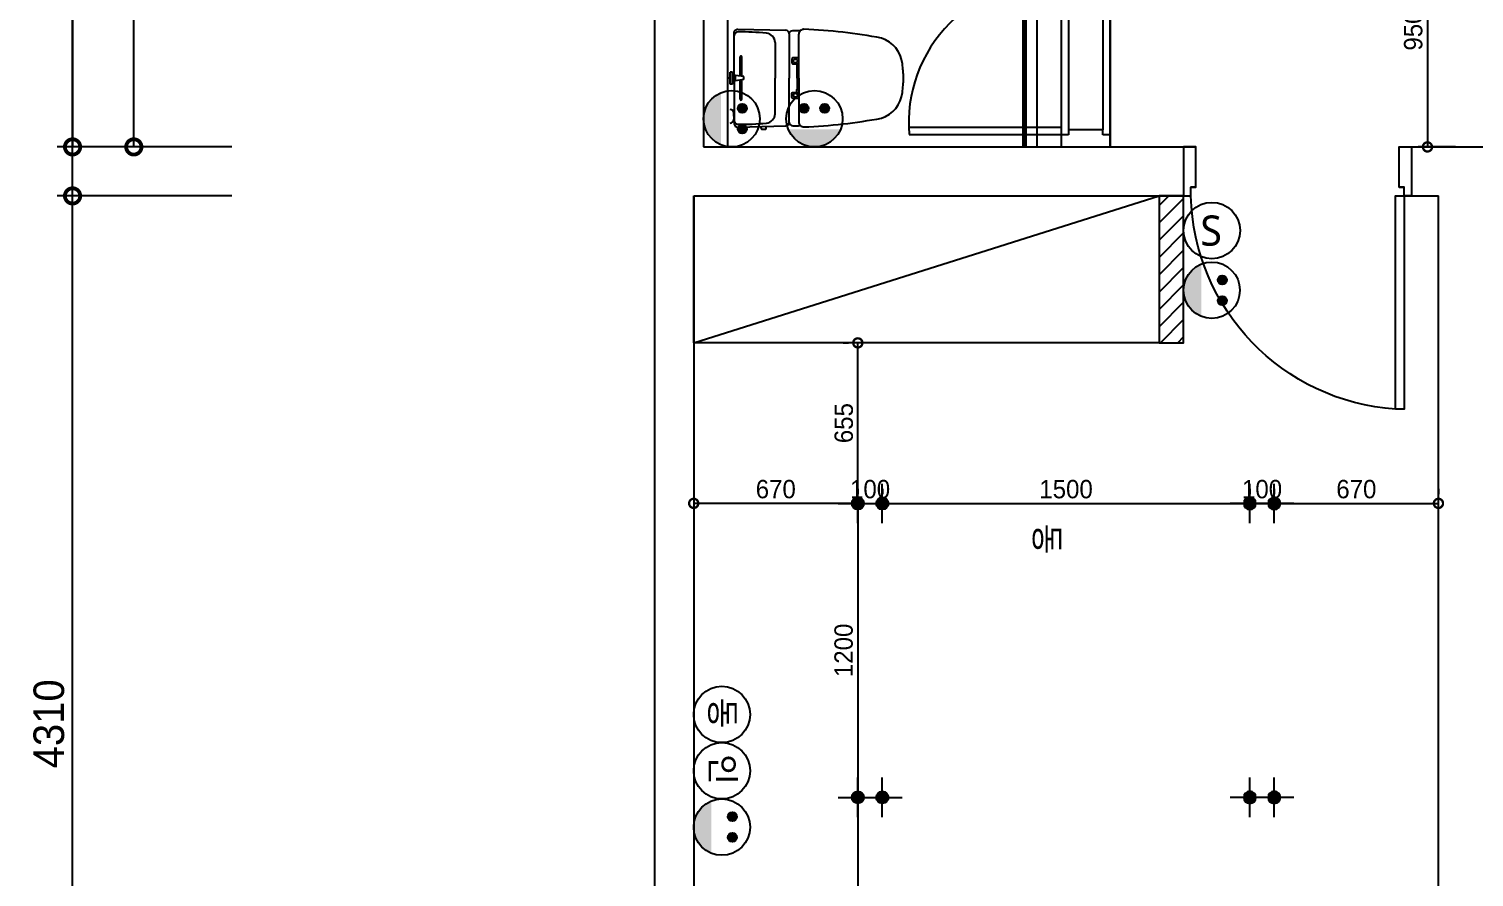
# Model space of a CAD drawing. Header units: millimetres. Extents: x 144680 to 246943, y -177515 to -149396.
# Drawn here: x 215178 to 221078, y -173531 to -170068 of the extents above; entities that cross this region are included whole.
import ezdxf
from ezdxf.enums import TextEntityAlignment as Align

# ---------------------------------------------------------------- set-up
doc = ezdxf.new("R2010")
doc.units = ezdxf.units.MM
doc.header["$LTSCALE"] = 50
doc.linetypes.add('HID', pattern=[2.5, 1.5, -1])
doc.linetypes.add('HIDDEN', pattern=[9.525, 6.35, -3.175])
for name, color, linetype in [('03-WAL NEW', 3, 'Continuous'), ('06-FUR', 6, 'Continuous'), ('07-DIM WAL', 5, 'Continuous'), ('3.기호.계단선', 30, 'Continuous'), ('_LIBR', 4, 'Continuous'), ('CEIL-LIGHT', 7, 'Continuous'), ('fin', 9, 'Continuous'), ('FORM(YOURNAME)-1', 1, 'Continuous'), ('FORM(YOURNAME)-11', 1, 'Continuous'), ('HL', 6, 'HIDDEN'), ('RC-LIGHT', 7, 'Continuous'), ('WALL', 2, 'Continuous'), ('win', 4, 'Continuous'), ('설비', 140, 'Continuous')]:
    doc.layers.add(name, color=color, linetype=linetype)
doc.styles.add('YOURNAME', font='')
doc.styles.add('스타일1', font='')
doc.styles.add('코레일둥고', font='')
doc.styles.get('YOURNAME').set_extended_font_data('HYwulM')
doc.styles.get('스타일1').set_extended_font_data('HYwulM')
doc.styles.get('코레일둥고').set_extended_font_data('Korail Round Gothic Medium')
doc.dimstyles.new('30', dxfattribs={"dimscale": 30, "dimtxt": 2.5, "dimasz": 2.5, "dimexe": 1.25, "dimexo": 2, "dimtad": 1, "dimdec": 0, "dimtxsty": '스타일1', "dimblk": 'DOTSMALL', "dimcen": 2.5, "dimclrd": 1, "dimclre": 1, "dimclrt": 2, "dimadec": 0, "dimazin": 0, "dimtfac": 1, "dimtix": 1, "dimtmove": 0, "dimatfit": 3, "dimldrblk": 'DOTSMALL', "dimfxl": 1.25, "dimarcsym": 0})
doc.dimstyles.new('50', dxfattribs={"dimscale": 50, "dimtxt": 2.5, "dimasz": 2.5, "dimexe": 1.25, "dimexo": 2, "dimtad": 1, "dimdec": 0, "dimtxsty": '스타일1', "dimblk": 'DOTSMALL', "dimcen": 2.5, "dimclrd": 1, "dimclre": 1, "dimclrt": 2, "dimadec": 0, "dimazin": 0, "dimtfac": 1, "dimtix": 1, "dimtmove": 0, "dimatfit": 3, "dimldrblk": 'DOTSMALL', "dimfxl": 1.25, "dimarcsym": 0})

# ---------------------------------------------------------------- blocks, each defined once
blk = doc.blocks.new('sdfsdf')
at = {"layer": '_LIBR', "linetype": 'Continuous'}
for points in [[(-43351.7, -83617.5), (-43351.7, -83597), (-43351.7, -83617.5), (-43187.6, -83617.5), (-43187.6, -83567.5), (-43387.6, -83567.5), (-43387.6, -83597), (-43351.7, -83597)], [(-43351.7, -84447.5), (-43351.7, -84468), (-43351.7, -84447.5), (-43187.6, -84447.5), (-43187.6, -84497.5), (-43387.6, -84497.5), (-43387.6, -84468), (-43351.7, -84468)]]:
    blk.add_lwpolyline(points, dxfattribs=at)
blk.add_lwpolyline([(-44257.6, -83632.3), (-43387.6, -83632.3), (-43387.6, -83597), (-44257.6, -83597)], close=True, dxfattribs=at)
blk.add_arc((-43365.5, -83574.4), 893.9, 183.71154, 268.58917, dxfattribs=at)
blk = doc.blocks.new('vudauseeh')
at = {"layer": '_LIBR', "linetype": 'Continuous'}
for p, q in [((136120, -169880), (136120, -170470)), ((136150.5, -169900), (136150.5, -170480)), ((136290.6, -169900), (136290.6, -170480)), ((136320, -170500), (136320, -169880)), ((135500.7, -170470), (136120, -170470)), ((136120, -170470), (136120, -170500)), ((136150.5, -170480), (136150.5, -170500)), ((136290.6, -170480), (136150.5, -170480)), ((136290.6, -170500), (136290.6, -170480)), ((136120, -170500), (135500, -170500)), ((136150.5, -170500), (136120, -170500)), ((136120, -170500), (136120, -170550)), ((136320, -170500), (136290.6, -170500)), ((136320, -170550), (136320, -170500)), ((136120, -170550), (136320, -170550))]:
    blk.add_line(p, q, dxfattribs=at)
blk.add_arc((136070.2, -170450.2), 572.4, 85.01362, 184.98638, dxfattribs=at)
at = {"layer": 'WALL', "color": 2}
for p, q in [((134460, -167830), (134460, -175230)), ((136320, -168030), (136320, -170550)), ((134660, -168470), (134660, -170550)), ((136120, -168470), (136120, -170550)), ((134660, -170550), (136120, -170550)), ((136320, -170550), (136670, -170550)), ((137500, -170550), (137860, -170550)), ((134620, -170750), (134620, -173600)), ((134620, -170750), (136649.5, -170750)), ((137485.3, -170750), (137660, -170750)), ((137660, -173600), (137660, -170750))]:
    blk.add_line(p, q, dxfattribs=at)
at = {"layer": 'win', "xscale": -1, "rotation": 270}
blk.add_blockref('sdfsdf', (221117.5, -127362.4), dxfattribs=at)
blk = doc.blocks.new('cjswjdeh2')
at = {"layer": '03-WAL NEW', "transparency": 33554687}
h = blk.add_hatch(dxfattribs=at)
h.set_pattern_fill('_USER', color=256, scale=50, angle=45, pattern_type=0)
h.set_pattern_definition([(45, (12241.99, -260818.273), (-35.355339, 35.355339), [])])
h.paths.add_polyline_path([(222072.9, -169033.5), (222172.9, -169033.5), (222172.9, -168433.5), (222072.9, -168433.5)])
for p, q in [((220321.6, -167952.7), (220312.9, -167952.7)), ((220321.6, -167976.7), (220321.6, -167928.7))]:
    blk.add_line(p, q)
blk.add_lwpolyline([(220212.9, -168233.5), (220312.9, -168233.5), (220312.9, -166353.5), (220212.9, -166353.5)], close=True, dxfattribs=at)
at = {"layer": '03-WAL NEW', "ltscale": 10}
blk.add_lwpolyline([(222072.9, -169033.5), (222172.9, -169033.5), (222172.9, -168433.5), (222072.9, -168433.5)], close=True, dxfattribs=at)
at = {"layer": '06-FUR', "color": 8}
blk.add_line((220172.9, -169033.5), (222072.9, -168433.5), dxfattribs=at)
blk.add_lwpolyline([(220172.9, -168433.5), (222072.9, -168433.5), (222072.9, -169033.5), (220172.9, -169033.5), (220172.9, -168433.5)], dxfattribs=at)
at = {"layer": 'fin', "color": 8}
for p, q in [((220563, -167772.3), (220563, -167952.7)), ((220602.3, -167952.7), (220602.3, -167773.4)), ((220338, -167944.7), (220338, -167780.1)), ((220505.2, -167807.4), (220505.2, -167952.7)), ((220505.2, -168097.9), (220505.2, -167952.7)), ((220563, -168133), (220563, -167952.7)), ((220602.3, -167952.7), (220602.3, -168132)), ((220338, -167960.7), (220338, -168125.3)), ((220336.6, -168108.4), (220336.6, -168095.9)), ((220336.6, -168108.4), (220336.6, -168120.9))]:
    blk.add_line(p, q, dxfattribs=at)
for points in [[(220338, -167780.1), (220338, -167767.7, -0.421209), (220353.4, -167752.7), (220548.4, -167757.3, -0.001659)], [(220563, -167772.3, -0.371724), (220577.7, -167757.9, -0.003515), (220608.7, -167758.8, -0.320541)], [(220338, -168125.3), (220338, -168137.7, 0.421209), (220353.4, -168152.7), (220548.4, -168148, 0.001659)], [(220563, -168133, 0.371724), (220577.7, -168147.4, 0.003515), (220608.7, -168146.6, 0.320541)]]:
    blk.add_lwpolyline(points, format="xyb", dxfattribs=at)
for centre, radius, start, end in [((220354, -167780.1), 16, 90.68841, 180), ((220365.9, -168764), 1000, 84.05625, 90.68841), ((220465.3, -167809.2), 40, 2.48709, 84.05625), ((220548, -167772.3), 15, 0, 88.63491), ((220622.3, -167773.4), 20, 87.6667, 180), ((220533.3, -169957.5), 2205.9, 79.39193, 87.6667), ((220900, -167908.5), 125.5, 6.57592, 71.7036), ((220623, -167952.7), 405.9, 0, 8.30074), ((220623, -167952.7), 405.9, 351.69926, 0), ((220900, -167996.9), 125.5, 288.2964, 353.42408), ((220321.6, -168095.9), 15, 0, 90), ((220321.6, -168120.9), 15, 270, 0), ((220354, -168125.3), 16, 180, 269.31159), ((220465.3, -168096.2), 40, 275.94375, 357.51291), ((220533.3, -165947.9), 2205.9, 272.3333, 280.60807), ((220365.9, -167141.3), 1000, 269.31159, 275.94375), ((220548, -168133), 15, 271.36509, 0), ((220622.3, -168132), 20, 180, 272.3333)]:
    blk.add_arc(centre, radius, start, end, dxfattribs=at)
at = {"layer": 'HL', "color": 8, "linetype": 'Continuous'}
for p, q in [((220362.6, -167944.2), (220362.6, -167866.2)), ((220369.6, -167945.2), (220369.6, -167866.2)), ((220331.6, -167928.7), (220321.6, -167928.7)), ((220331.6, -167976.7), (220331.6, -167928.7)), ((220336.4, -167945.7), (220331.6, -167940.3)), ((220343.4, -167941.3), (220336.4, -167945.7)), ((220336.4, -167959.6), (220336.4, -167945.7)), ((220377.8, -167946.7), (220343.4, -167941.3)), ((220343.4, -167964), (220343.4, -167941.3)), ((220377.8, -167958.7), (220377.8, -167946.7)), ((220595.3, -167952.7), (220595.3, -167906.4)), ((220595.3, -167952.7), (220595.3, -167999)), ((220331.6, -167976.7), (220321.6, -167976.7)), ((220336.4, -167959.6), (220331.6, -167965.1)), ((220343.4, -167964), (220336.4, -167959.6)), ((220377.8, -167958.7), (220343.4, -167964)), ((220362.6, -168039.2), (220362.6, -167961.2)), ((220369.6, -168039.2), (220369.6, -167960.2)), ((220448, -168157.6), (220448, -168150.4)), ((220452, -168161.6), (220464.1, -168161.6)), ((220468.1, -168157.6), (220468.1, -168149.9))]:
    blk.add_line(p, q, dxfattribs=at)
for points in [[(220602.3, -167870.1), (220578.1, -167870.1, 0.414214), (220574.1, -167874.1), (220574.1, -167890.6, 0.414214), (220578.1, -167894.6), (220593.7, -167894.6), (220602.3, -167894.6)], [(220593.7, -167894.6), (220593.7, -167904.4, 0.414214), (220595.7, -167906.4), (220602.3, -167906.4)], [(220602.3, -168035.2), (220578.1, -168035.2, -0.414214), (220574.1, -168031.2), (220574.1, -168014.8, -0.414214), (220578.1, -168010.8), (220593.7, -168010.8), (220602.3, -168010.8)], [(220593.7, -168010.8), (220593.7, -168001, -0.414214), (220595.7, -167999), (220602.3, -167999)]]:
    blk.add_lwpolyline(points, format="xyb", dxfattribs=at)
for centre in [(220588, -167882.7), (220588, -168022.7)]:
    blk.add_circle(centre, 8, dxfattribs=at)
for centre, radius, start, end in [((220366.1, -167866.2), 3.5, 0, 180), ((220366.1, -168039.2), 3.5, 180, 0), ((220452, -168157.6), 4, 180, 270), ((220464.1, -168157.6), 4, 270, 0)]:
    blk.add_arc(centre, radius, start, end, dxfattribs=at)
blk.add_blockref('vudauseeh', (85552.9, 2316.5))
blk = doc.blocks.new('FORM-ELEVATION')
at = {"layer": 'Defpoints', "color": 158}
blk.add_lwpolyline([(-8309, 33708), (61071, 33708), (61071, -19692), (-8309, -19692)], close=True, dxfattribs=at)
at = {"layer": 'FORM(YOURNAME)-11', "color": 3, "style": 'YOURNAME'}
for tag, height, p in [('1', 450, (71041, -1219)), ('2', 450, (71041, -1863)), ('3', 450, (71041, -3150)), ('4', 450, (71041, -5081)), ('5', 515, (71041, -7398)), ('6', 515, (71041, -9650)), ('7', 515, (71041, -11903)), ('8', 515, (71041, -14155)), ('9', 515, (71041, -16408)), ('10', 515, (66791, -18596)), ('11', 515, (71041, -18660)), ('12', 515, (66791, -20848)), ('13', 515, (71041, -20848))]:
    blk.add_attdef(tag, text='', height=height, dxfattribs=at).set_placement(p, align=Align.MIDDLE_RIGHT)
blk = doc.blocks.new('_DOTSMALL')
at = {"color": 0, "linetype": 'ByBlock', "const_width": 0.5}
blk.add_lwpolyline([(-0.0625, 0, 1), (0.0625, 0, 1)], format="xyb", close=True, dxfattribs=at)
blk = doc.blocks.new('*D93')
at = {"layer": '07-DIM WAL', "color": 1, "lineweight": -2, "transparency": 16777216}
for p, q in [((216006.7, -168030), (215294.2, -168030)), ((215356.7, -168030), (215356.7, -170550)), ((216006.7, -170550), (215294.2, -170550))]:
    blk.add_line(p, q, dxfattribs=at)
at = {"layer": 'Defpoints', "color": 0, "transparency": 16777216}
for p in [(216106.7, -168030), (215356.7, -170550), (216106.7, -170550)]:
    blk.add_point(p, dxfattribs=at)
at = {"layer": '07-DIM WAL', "color": 1, "lineweight": -2, "transparency": 16777216, "xscale": 125, "yscale": 125, "zscale": 125}
for p, rotation in [((215356.7, -168030), 90), ((215356.7, -170550), 270)]:
    blk.add_blockref('_DOTSMALL', p, dxfattribs=dict(at, rotation=rotation))
at = {"layer": '07-DIM WAL', "color": 2, "transparency": 16777216, "insert": (215260.5, -169290), "char_height": 125, "attachment_point": 5, "rotation": 90, "style": '스타일1'}
blk.add_mtext('2520', dxfattribs=at)
blk = doc.blocks.new('*D94')
at = {"layer": '07-DIM WAL', "color": 1, "lineweight": -2, "transparency": 16777216}
for p, q in [((216006.7, -168630), (215544.2, -168630)), ((215606.7, -170550), (215606.7, -168630)), ((216006.7, -170550), (215544.2, -170550))]:
    blk.add_line(p, q, dxfattribs=at)
at = {"layer": 'Defpoints', "color": 0, "transparency": 16777216}
for p in [(215606.7, -168630), (216106.7, -168630), (216106.7, -170550)]:
    blk.add_point(p, dxfattribs=at)
at = {"layer": '07-DIM WAL', "color": 1, "lineweight": -2, "transparency": 16777216, "xscale": 125, "yscale": 125, "zscale": 125}
for p, rotation in [((215606.7, -168630), 90), ((215606.7, -170550), 270)]:
    blk.add_blockref('_DOTSMALL', p, dxfattribs=dict(at, rotation=rotation))
at = {"layer": '07-DIM WAL', "color": 2, "transparency": 16777216, "insert": (215510.4, -169590), "char_height": 125, "attachment_point": 5, "rotation": 90, "style": '스타일1'}
blk.add_mtext('1920', dxfattribs=at)
blk = doc.blocks.new('*D96')
at = {"layer": '07-DIM WAL', "color": 1, "lineweight": -2, "transparency": 16777216}
for p, q in [((216006.7, -170750), (215294.2, -170750)), ((215356.7, -175060), (215356.7, -170750)), ((216006.7, -175060), (215294.2, -175060))]:
    blk.add_line(p, q, dxfattribs=at)
at = {"layer": 'Defpoints', "color": 0, "transparency": 16777216}
for p in [(215356.7, -170750), (216106.7, -170750), (216106.7, -175060)]:
    blk.add_point(p, dxfattribs=at)
at = {"layer": '07-DIM WAL', "color": 1, "lineweight": -2, "transparency": 16777216, "xscale": 125, "yscale": 125, "zscale": 125}
for p, rotation in [((215356.7, -170750), 90), ((215356.7, -175060), 270)]:
    blk.add_blockref('_DOTSMALL', p, dxfattribs=dict(at, rotation=rotation))
at = {"layer": '07-DIM WAL', "color": 2, "transparency": 16777216, "insert": (215260.5, -172905), "char_height": 125, "attachment_point": 5, "rotation": 90, "style": '스타일1'}
blk.add_mtext('4310', dxfattribs=at)
blk = doc.blocks.new('*D132')
at = {"layer": '07-DIM WAL', "color": 1, "lineweight": -2, "transparency": 16777216}
for p, q in [((221002.4, -169600), (220849.9, -169600)), ((220887.4, -169600), (220887.4, -170550)), ((221002.4, -170550), (220849.9, -170550))]:
    blk.add_line(p, q, dxfattribs=at)
at = {"layer": 'Defpoints', "color": 0, "transparency": 16777216}
for p in [(221062.4, -169600), (220887.4, -170550), (221062.4, -170550)]:
    blk.add_point(p, dxfattribs=at)
at = {"layer": '07-DIM WAL', "color": 1, "lineweight": -2, "transparency": 16777216, "xscale": 75, "yscale": 75, "zscale": 75}
for p, rotation in [((220887.4, -169600), 90), ((220887.4, -170550), 270)]:
    blk.add_blockref('_DOTSMALL', p, dxfattribs=dict(at, rotation=rotation))
at = {"layer": '07-DIM WAL', "color": 2, "ltscale": 10, "transparency": 16777216, "insert": (220829.6, -170075), "char_height": 75, "attachment_point": 5, "rotation": 90, "style": '스타일1'}
blk.add_mtext('950', dxfattribs=at)
blk = doc.blocks.new('1')
at = {"linetype": 'Continuous'}
h = blk.add_hatch(color=4, dxfattribs=at)
h.dxf.hatch_style = 1
edge = h.paths.add_edge_path()
edge.add_arc((11539653.5, -14273503.8), 37.5, 0, 360)
at = {"color": 1, "linetype": 'Continuous'}
for p, q in [((11539653.5, -14273637.1), (11539653.5, -14273370.5)), ((11539520.2, -14273503.8), (11539786.8, -14273503.8))]:
    blk.add_line(p, q, dxfattribs=at)
at = {"color": 4, "linetype": 'Continuous'}
for radius in [41.5, 37.5]:
    blk.add_circle((11539653.5, -14273503.8), radius, dxfattribs=at)
blk = doc.blocks.new('*D151')
at = {"layer": '07-DIM WAL', "color": 1, "lineweight": -2, "transparency": 16777216}
for p, q in [((218502.2, -171350), (218524.7, -171350)), ((218562.2, -172005), (218562.2, -171350)), ((218502.2, -172005), (218524.7, -172005))]:
    blk.add_line(p, q, dxfattribs=at)
at = {"layer": 'Defpoints', "color": 0, "transparency": 16777216}
for p in [(218562.2, -171350), (218562.2, -171350), (218562.2, -172005)]:
    blk.add_point(p, dxfattribs=at)
at = {"layer": '07-DIM WAL', "color": 1, "lineweight": -2, "transparency": 16777216, "xscale": 75, "yscale": 75, "zscale": 75}
for p, rotation in [((218562.2, -171350), 90), ((218562.2, -172005), 270)]:
    blk.add_blockref('_DOTSMALL', p, dxfattribs=dict(at, rotation=rotation))
at = {"layer": '07-DIM WAL', "color": 2, "transparency": 16777216, "insert": (218505.1, -171677.5), "char_height": 75, "attachment_point": 5, "rotation": 90, "style": '스타일1'}
blk.add_mtext('655', dxfattribs=at)
blk = doc.blocks.new('*D152')
at = {"layer": '07-DIM WAL', "color": 1, "lineweight": -2, "transparency": 16777216}
for p, q in [((217892.2, -171945), (217892.2, -171967.5)), ((218562.2, -171945), (218562.2, -171967.5)), ((218562.2, -172005), (217892.2, -172005))]:
    blk.add_line(p, q, dxfattribs=at)
at = {"layer": 'Defpoints', "color": 0, "transparency": 16777216}
for p in [(217892.2, -172005), (217892.2, -172005), (218562.2, -172005)]:
    blk.add_point(p, dxfattribs=at)
at = {"layer": '07-DIM WAL', "color": 1, "lineweight": -2, "transparency": 16777216, "xscale": 75, "yscale": 75, "zscale": 75, "rotation": 180}
blk.add_blockref('_DOTSMALL', (217892.2, -172005), dxfattribs=at)
at = {"layer": '07-DIM WAL', "color": 1, "lineweight": -2, "transparency": 16777216, "xscale": 75, "yscale": 75, "zscale": 75}
blk.add_blockref('_DOTSMALL', (218562.2, -172005), dxfattribs=at)
at = {"layer": '07-DIM WAL', "color": 2, "transparency": 16777216, "insert": (218227.2, -171947.2), "char_height": 75, "attachment_point": 5, "style": '스타일1'}
blk.add_mtext('670', dxfattribs=at)
blk = doc.blocks.new('*D153')
at = {"layer": '07-DIM WAL', "color": 1, "lineweight": -2, "transparency": 16777216}
for p, q in [((218502.2, -172005), (218524.7, -172005)), ((218562.2, -172005), (218562.2, -173205)), ((218502.2, -173205), (218524.7, -173205))]:
    blk.add_line(p, q, dxfattribs=at)
at = {"layer": 'Defpoints', "color": 0, "transparency": 16777216}
for p in [(218562.2, -172005), (218562.2, -173205), (218562.2, -173205)]:
    blk.add_point(p, dxfattribs=at)
at = {"layer": '07-DIM WAL', "color": 1, "lineweight": -2, "transparency": 16777216, "xscale": 75, "yscale": 75, "zscale": 75}
for p, rotation in [((218562.2, -172005), 90), ((218562.2, -173205), 270)]:
    blk.add_blockref('_DOTSMALL', p, dxfattribs=dict(at, rotation=rotation))
at = {"layer": '07-DIM WAL', "color": 2, "transparency": 16777216, "insert": (218504.5, -172605), "char_height": 75, "attachment_point": 5, "rotation": 90, "style": '스타일1'}
blk.add_mtext('1200', dxfattribs=at)
blk = doc.blocks.new('*D154')
at = {"layer": '07-DIM WAL', "color": 1, "lineweight": -2, "transparency": 16777216}
for p, q in [((218502.2, -173205), (218524.7, -173205)), ((218562.2, -173205), (218562.2, -174405)), ((218502.2, -174405), (218524.7, -174405))]:
    blk.add_line(p, q, dxfattribs=at)
at = {"layer": 'Defpoints', "color": 0, "transparency": 16777216}
for p in [(218562.2, -173205), (218562.2, -174405), (218562.2, -174405)]:
    blk.add_point(p, dxfattribs=at)
at = {"layer": '07-DIM WAL', "color": 1, "lineweight": -2, "transparency": 16777216, "xscale": 75, "yscale": 75, "zscale": 75}
for p, rotation in [((218562.2, -173205), 90), ((218562.2, -174405), 270)]:
    blk.add_blockref('_DOTSMALL', p, dxfattribs=dict(at, rotation=rotation))
at = {"layer": '07-DIM WAL', "color": 2, "transparency": 16777216, "insert": (218504.5, -173805), "char_height": 75, "attachment_point": 5, "rotation": 90, "style": '스타일1'}
blk.add_mtext('1200', dxfattribs=at)
blk = doc.blocks.new('*D158')
at = {"layer": '07-DIM WAL', "color": 1, "lineweight": -2, "transparency": 16777216}
for p, q in [((218562.2, -171945), (218562.2, -171967.5)), ((218662.2, -171945), (218662.2, -171967.5)), ((218487.2, -172005), (218737.2, -172005))]:
    blk.add_line(p, q, dxfattribs=at)
at = {"layer": 'Defpoints', "color": 0, "transparency": 16777216}
for p in [(218562.2, -172005), (218662.2, -172005), (218662.2, -172005)]:
    blk.add_point(p, dxfattribs=at)
at = {"layer": '07-DIM WAL', "color": 1, "lineweight": -2, "transparency": 16777216, "xscale": 75, "yscale": 75, "zscale": 75}
blk.add_blockref('_DOTSMALL', (218562.2, -172005), dxfattribs=at)
at = {"layer": '07-DIM WAL', "color": 1, "lineweight": -2, "transparency": 16777216, "xscale": 75, "yscale": 75, "zscale": 75, "rotation": 180}
blk.add_blockref('_DOTSMALL', (218662.2, -172005), dxfattribs=at)
at = {"layer": '07-DIM WAL', "color": 2, "transparency": 16777216, "insert": (218612.2, -171947.3), "char_height": 75, "attachment_point": 5, "style": '스타일1'}
blk.add_mtext('100', dxfattribs=at)
blk = doc.blocks.new('*D159')
at = {"layer": '07-DIM WAL', "color": 1, "lineweight": -2, "transparency": 16777216}
for p, q in [((218662.2, -171945), (218662.2, -171967.5)), ((220162.2, -171945), (220162.2, -171967.5)), ((218662.2, -172005), (220162.2, -172005))]:
    blk.add_line(p, q, dxfattribs=at)
at = {"layer": 'Defpoints', "color": 0, "transparency": 16777216}
for p in [(218662.2, -172005), (220162.2, -172005), (220162.2, -172005)]:
    blk.add_point(p, dxfattribs=at)
at = {"layer": '07-DIM WAL', "color": 1, "lineweight": -2, "transparency": 16777216, "xscale": 75, "yscale": 75, "zscale": 75, "rotation": 180}
blk.add_blockref('_DOTSMALL', (218662.2, -172005), dxfattribs=at)
at = {"layer": '07-DIM WAL', "color": 1, "lineweight": -2, "transparency": 16777216, "xscale": 75, "yscale": 75, "zscale": 75}
blk.add_blockref('_DOTSMALL', (220162.2, -172005), dxfattribs=at)
at = {"layer": '07-DIM WAL', "color": 2, "transparency": 16777216, "insert": (219412.2, -171947.3), "char_height": 75, "attachment_point": 5, "style": '스타일1'}
blk.add_mtext('1500', dxfattribs=at)
blk = doc.blocks.new('*D160')
at = {"layer": '07-DIM WAL', "color": 1, "lineweight": -2, "transparency": 16777216}
for p, q in [((220162.2, -171945), (220162.2, -171967.5)), ((220262.2, -171945), (220262.2, -171967.5)), ((220087.2, -172005), (220337.2, -172005))]:
    blk.add_line(p, q, dxfattribs=at)
at = {"layer": 'Defpoints', "color": 0, "transparency": 16777216}
for p in [(220162.2, -172005), (220262.2, -172005), (220262.2, -172005)]:
    blk.add_point(p, dxfattribs=at)
at = {"layer": '07-DIM WAL', "color": 1, "lineweight": -2, "transparency": 16777216, "xscale": 75, "yscale": 75, "zscale": 75}
blk.add_blockref('_DOTSMALL', (220162.2, -172005), dxfattribs=at)
at = {"layer": '07-DIM WAL', "color": 1, "lineweight": -2, "transparency": 16777216, "xscale": 75, "yscale": 75, "zscale": 75, "rotation": 180}
blk.add_blockref('_DOTSMALL', (220262.2, -172005), dxfattribs=at)
at = {"layer": '07-DIM WAL', "color": 2, "transparency": 16777216, "insert": (220212.2, -171947.3), "char_height": 75, "attachment_point": 5, "style": '스타일1'}
blk.add_mtext('100', dxfattribs=at)
blk = doc.blocks.new('*D161')
at = {"layer": '07-DIM WAL', "color": 1, "lineweight": -2, "transparency": 16777216}
for p, q in [((220262.2, -171945), (220262.2, -171967.5)), ((220932.2, -171945), (220932.2, -171967.5)), ((220262.2, -172005), (220932.2, -172005))]:
    blk.add_line(p, q, dxfattribs=at)
at = {"layer": 'Defpoints', "color": 0, "transparency": 16777216}
for p in [(220262.2, -172005), (220932.2, -172005), (220932.2, -172005)]:
    blk.add_point(p, dxfattribs=at)
at = {"layer": '07-DIM WAL', "color": 1, "lineweight": -2, "transparency": 16777216, "xscale": 75, "yscale": 75, "zscale": 75, "rotation": 180}
blk.add_blockref('_DOTSMALL', (220262.2, -172005), dxfattribs=at)
at = {"layer": '07-DIM WAL', "color": 1, "lineweight": -2, "transparency": 16777216, "xscale": 75, "yscale": 75, "zscale": 75}
blk.add_blockref('_DOTSMALL', (220932.2, -172005), dxfattribs=at)
at = {"layer": '07-DIM WAL', "color": 2, "transparency": 16777216, "insert": (220597.2, -171947.2), "char_height": 75, "attachment_point": 5, "style": '스타일1'}
blk.add_mtext('670', dxfattribs=at)
blk = doc.blocks.new('SW')
at = {"layer": '설비', "color": 140}
blk.add_circle((11533254.1, -14277699.4), 184, dxfattribs=at)
at = {"layer": '설비', "color": 140, "insert": (11533320, -14277600.8), "char_height": 197.143, "width": 314.327, "attachment_point": 3, "style": '코레일둥고'}
blk.add_mtext('{\\fMalgun Gothic|b0|i0|c129|p50;S}', dxfattribs=at)
blk = doc.blocks.new('egoo')
at = {"layer": '설비'}
h = blk.add_hatch(color=140, dxfattribs=at)
edge = h.paths.add_edge_path()
edge.add_arc((1015645.3, 443433.7), 22.3, 0, 360)
h = blk.add_hatch(color=140, dxfattribs=at)
edge = h.paths.add_edge_path()
edge.add_arc((1015747.7, 443433.7), 22.3, 0, 360)
h = blk.add_hatch(color=140, dxfattribs=at)
edge = h.paths.add_edge_path()
edge.add_line((1015826.3, 443329.1), (1015566.6, 443329.1))
edge.add_ellipse((1015696.5, 443381.5), major_axis=(99, 99), ratio=1, start_angle=156.95778, end_angle=293.04222)
at = {"layer": '설비', "color": 140}
for centre, radius in [((1015696.5, 443381.5), 140), ((1015645.3, 443433.7), 22.3), ((1015747.7, 443433.7), 22.3)]:
    blk.add_circle(centre, radius, dxfattribs=at)
blk = doc.blocks.new('DLSXJSPT')
at = {"layer": '설비', "color": 140}
blk.add_circle((242956, 103418.4), 115, dxfattribs=at)
at = {"layer": '설비', "color": 140, "style": '코레일둥고'}
blk.add_text('인', height=100, dxfattribs=at).set_placement((242888.1, 103372))

msp = doc.modelspace()

# ---------------------------------------------------------------- hatches: boundary and pattern name
at = {"layer": '설비'}
h = msp.add_hatch(color=10, dxfattribs=at)
edge = h.paths.add_edge_path()
edge.add_line((218004.2, -170328.3), (218004.2, -170541.7))
edge.add_ellipse((218047.2, -170435), major_axis=(81.3, 81.3), ratio=1, start_angle=66.95778, end_angle=203.04222, ccw=False)
h = msp.add_hatch(color=10, dxfattribs=at)
edge = h.paths.add_edge_path()
edge.add_arc((218090.2, -170393), 18.3, 0, 360)
h = msp.add_hatch(color=10, dxfattribs=at)
edge = h.paths.add_edge_path()
edge.add_arc((218090.2, -170477), 18.3, 0, 360)

# ---------------------------------------------------------------- linework, layer by layer
at = {"layer": '3.기호.계단선', "color": 10, "linetype": 'HID', "const_width": 20}
msp.add_lwpolyline([(219242.2, -170550), (219242.2, -168470)], dxfattribs=at)
at = {"layer": 'CEIL-LIGHT'}
msp.add_lwpolyline([(219392.2, -168470), (219292.2, -168470), (219292.2, -170550), (219392.2, -170550)], dxfattribs=at)
at = {"layer": '설비', "color": 10}
for centre, radius in [((218047.2, -170435), 115), ((218090.2, -170393), 18.3), ((218090.2, -170477), 18.3)]:
    msp.add_circle(centre, radius, dxfattribs=at)
at = {"layer": '설비', "color": 140}
msp.add_circle((218007.2, -172866.5), 115, dxfattribs=at)

# ---------------------------------------------------------------- block references
msp.add_blockref('cjswjdeh2', (-2280.7, -2316.5))
at = {"layer": 'FORM(YOURNAME)-1', "xscale": 0.2500000000000001, "yscale": 0.2500000000000001, "zscale": 0.2500000000000001}
msp.add_blockref('FORM-ELEVATION', (217433.9, -171342), dxfattribs=at)
at = {"layer": 'RC-LIGHT', "yscale": 0.6024096385271789, "zscale": 0.6024096385271789}
for p, xscale in [((-6733036.3, 8426491.3), 0.6024096385271789), ((-6732936.3, 8426491.3), 0.6024096385271789), ((7171760.7, 8426491.3), -0.6024096385271789), ((7171860.7, 8426491.3), -0.6024096385271789), ((-6733036.3, 8425291.3), 0.6024096385271789), ((-6732936.3, 8425291.3), 0.6024096385271789), ((7171760.7, 8425291.3), -0.6024096385271789), ((7171860.7, 8425291.3), -0.6024096385271789)]:
    msp.add_blockref('1', p, dxfattribs=dict(at, xscale=xscale))
at = {"layer": '설비', "color": 140}
for name, p, xscale, yscale, zscale in [('egoo', (-615937.2, -534641.2), 0.8214285869294655, 0.8214285869294655, 0.8214285869294655), ('SW', (-6988276.6, 8752670.6), 0.625, 0.625, 0.625)]:
    msp.add_blockref(name, p, dxfattribs=dict(at, xscale=xscale, yscale=yscale, zscale=zscale))
at = {"layer": '설비', "color": 140, "xscale": 0.8214285869294655, "yscale": 0.8214285869294655, "zscale": 0.8214285869294655}
for p, rotation in [((-144199.5, 663187), 269.9999999999999), ((-146199, 660995.7), 270)]:
    msp.add_blockref('egoo', p, dxfattribs=dict(at, rotation=rotation))
at = {"layer": '설비', "rotation": 270}
msp.add_blockref('DLSXJSPT', (114588.9, 69859.6), dxfattribs=at)

# ---------------------------------------------------------------- texts
at = {"layer": '설비', "color": 140, "style": '코레일둥고'}
for p in [(219285.6, -172087.6), (217960.8, -172798.6)]:
    msp.add_text('동', height=100, rotation=270, dxfattribs=at).set_placement(p)

# ---------------------------------------------------------------- dimensions: what is measured, and where the dimension line sits
at = {"layer": '07-DIM WAL'}
for base, p1, p2, dimstyle, picture, middle in [((215356.7, -170550), (216106.7, -168030), (216106.7, -170550), '50', '*D93', (215260.5, -169290)), ((215606.7, -168630), (216106.7, -170550), (216106.7, -168630), '50', '*D94', (215510.4, -169590)), ((220887.4, -170550), (221062.4, -169600), (221062.4, -170550), '30', '*D132', (220829.6, -170075)), ((215356.7, -170750), (216106.7, -175060), (216106.7, -170750), '50', '*D96', (215260.5, -172905)), ((218562.2, -171350), (218562.2, -172005), (218562.2, -171350), '30', '*D151', (218505.1, -171677.5)), ((218562.2, -173205), (218562.2, -172005), (218562.2, -173205), '30', '*D153', (218504.5, -172605)), ((218562.2, -174405), (218562.2, -173205), (218562.2, -174405), '30', '*D154', (218504.5, -173805))]:
    dim = msp.add_linear_dim(base=base, p1=p1, p2=p2, angle=90, dimstyle=dimstyle, dxfattribs=at)
    dim.commit()
    dim.dimension.update_dxf_attribs({"geometry": picture, "text_midpoint": middle})
for base, p1, p2, picture, middle in [((217892.2, -172005), (218562.2, -172005), (217892.2, -172005), '*D152', (218227.2, -171947.2)), ((218662.2, -172005), (218562.2, -172005), (218662.2, -172005), '*D158', (218612.2, -171947.3)), ((220162.2, -172005), (218662.2, -172005), (220162.2, -172005), '*D159', (219412.2, -171947.3)), ((220262.2, -172005), (220162.2, -172005), (220262.2, -172005), '*D160', (220212.2, -171947.3)), ((220932.2, -172005), (220262.2, -172005), (220932.2, -172005), '*D161', (220597.2, -171947.2))]:
    dim = msp.add_linear_dim(base=base, p1=p1, p2=p2, dimstyle='30', dxfattribs=at)
    dim.commit()
    dim.dimension.update_dxf_attribs({"geometry": picture, "text_midpoint": middle})

doc.saveas('drawing.dxf')
